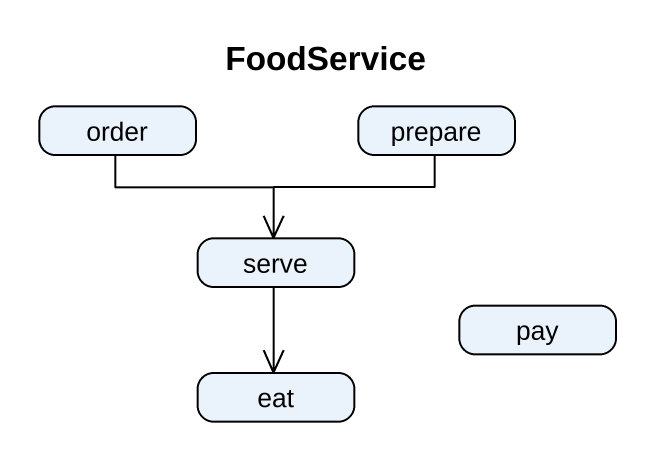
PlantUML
@startuml
title FoodService
hide empty description
state order
state prepare
state serve
state eat
state pay
order --> serve
prepare --> serve
serve --> eat
@enduml
